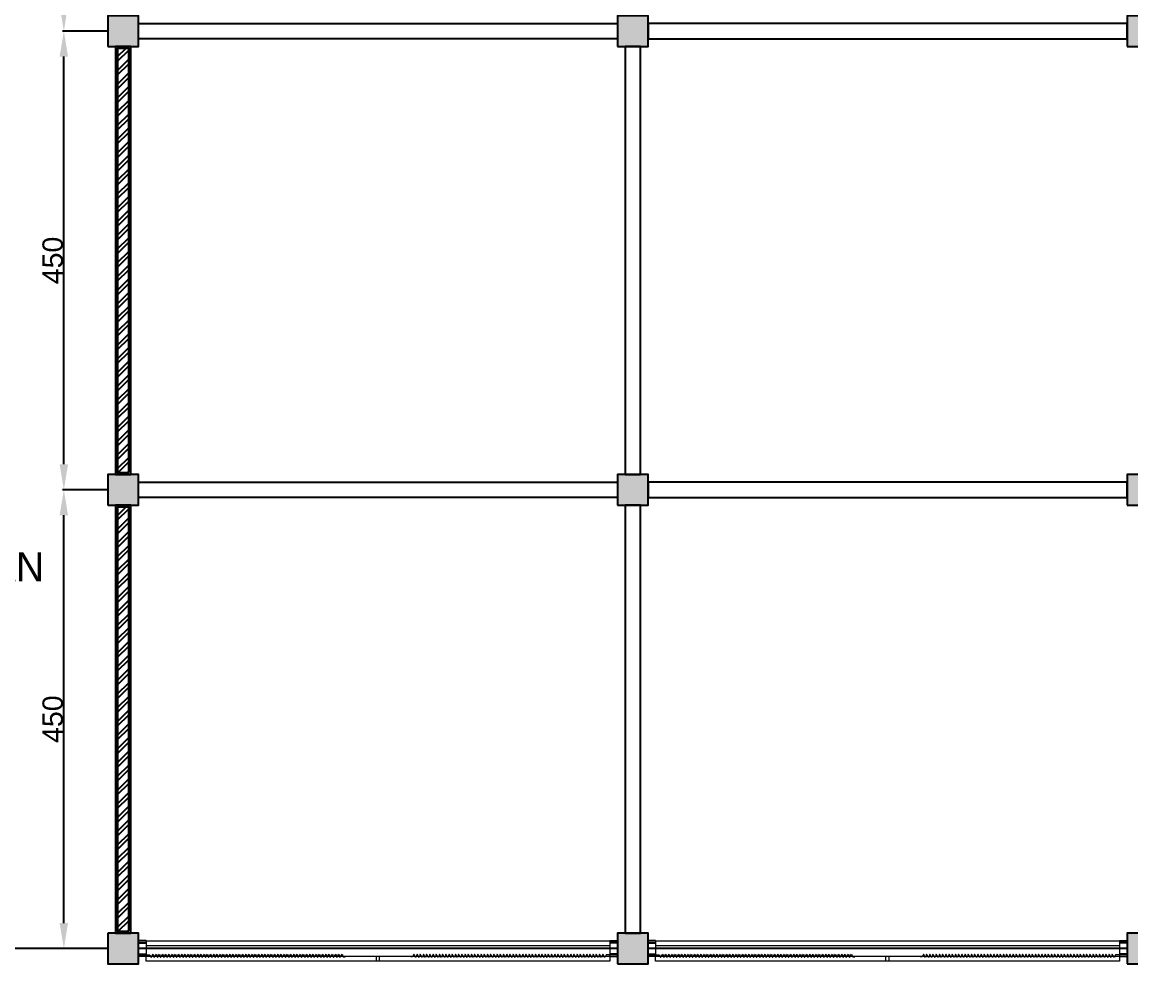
# Model space of a CAD drawing. Header units: centimetres. Extents: x 134057 to 145613, y 5028 to 39996.
# Drawn here: x 140622 to 141710, y 33367 to 34290 of the extents above; entities that cross this region are included whole.
import ezdxf

# ---------------------------------------------------------------- set-up
doc = ezdxf.new("R2010")
doc.units = ezdxf.units.CM
doc.header["$PDMODE"] = 2
doc.layers.add('dinding', color=151, linetype='Continuous')
doc.layers.add('kolom', color=141, linetype='Continuous')
for name, color, linetype, lineweight in [('dinding dalam', 101, 'Continuous', 25), ('pondasi', 131, 'Continuous', 18), ('TEKS', 190, 'Continuous', 0)]:
    doc.layers.add(name, color=color, linetype=linetype, lineweight=lineweight)
doc.styles.get("Standard").update_dxf_attribs({"font": 'arial.ttf'})
doc.styles.add('TRADITIONAL', font='')
doc.styles.get('TRADITIONAL').set_extended_font_data('Traditional Arabic')
doc.dimstyles.new('ISO-25', dxfattribs={"dimtxt": 2.5, "dimasz": 2.5, "dimexe": 1.25, "dimexo": 0.625, "dimtad": 1, "dimtxsty": 'Standard', "dimcen": 2.5, "dimadec": 0, "dimazin": 0, "dimtfac": 1, "dimtmove": 0, "dimatfit": 3, "dimfxl": 1, "dimarcsym": 0})

# ---------------------------------------------------------------- blocks, each defined once
blk = doc.blocks.new('*D144')
at = {"layer": 'Defpoints', "color": 0, "transparency": 16777216}
for p in [(140662.7, 34731.6), (140705.9, 34731.6), (140705.9, 34281.6)]:
    blk.add_point(p, dxfattribs=at)
at = {"layer": 'dinding', "color": 0, "lineweight": -2, "transparency": 16777216}
for p, q in [((140705.3, 34731.6), (140661.4, 34731.6)), ((140662.7, 34306.6), (140662.7, 34706.6)), ((140705.3, 34281.6), (140661.4, 34281.6))]:
    blk.add_line(p, q, dxfattribs=at)
at = {"layer": 'dinding', "color": 0, "transparency": 16777216}
for points in [[(140658.5, 34706.6), (140666.8, 34706.6), (140662.7, 34731.6)], [(140658.5, 34306.6), (140666.8, 34306.6), (140662.7, 34281.6)]]:
    blk.add_solid(points, dxfattribs=at)
at = {"layer": 'dinding', "color": 0, "transparency": 16777216, "insert": (140651.8, 34506.6), "char_height": 20, "attachment_point": 5, "rotation": 90}
blk.add_mtext('450', dxfattribs=at)
blk = doc.blocks.new('*D145')
at = {"layer": 'Defpoints', "color": 0, "transparency": 16777216}
for p in [(140662.7, 34281.6), (140705.9, 34281.6), (140705.9, 33831.6)]:
    blk.add_point(p, dxfattribs=at)
at = {"layer": 'dinding', "color": 0, "lineweight": -2, "transparency": 16777216}
for p, q in [((140705.3, 34281.6), (140661.4, 34281.6)), ((140662.7, 33856.6), (140662.7, 34256.6)), ((140705.3, 33831.6), (140661.4, 33831.6))]:
    blk.add_line(p, q, dxfattribs=at)
at = {"layer": 'dinding', "color": 0, "transparency": 16777216}
for points in [[(140658.5, 34256.6), (140666.8, 34256.6), (140662.7, 34281.6)], [(140658.5, 33856.6), (140666.8, 33856.6), (140662.7, 33831.6)]]:
    blk.add_solid(points, dxfattribs=at)
at = {"layer": 'dinding', "color": 0, "transparency": 16777216, "insert": (140651.8, 34056.6), "char_height": 20, "attachment_point": 5, "rotation": 90}
blk.add_mtext('450', dxfattribs=at)
blk = doc.blocks.new('*D146')
at = {"layer": 'Defpoints', "color": 0, "transparency": 16777216}
for p in [(140662.7, 33831.6), (140705.9, 33831.6), (140705.9, 33381.6)]:
    blk.add_point(p, dxfattribs=at)
at = {"layer": 'dinding', "color": 0, "lineweight": -2, "transparency": 16777216}
for p, q in [((140705.3, 33831.6), (140661.4, 33831.6)), ((140662.7, 33406.6), (140662.7, 33806.6)), ((140705.3, 33381.6), (140661.4, 33381.6))]:
    blk.add_line(p, q, dxfattribs=at)
at = {"layer": 'dinding', "color": 0, "transparency": 16777216}
for points in [[(140658.5, 33806.6), (140666.8, 33806.6), (140662.7, 33831.6)], [(140658.5, 33406.6), (140666.8, 33406.6), (140662.7, 33381.6)]]:
    blk.add_solid(points, dxfattribs=at)
at = {"layer": 'dinding', "color": 0, "transparency": 16777216, "insert": (140651.8, 33606.6), "char_height": 20, "attachment_point": 5, "rotation": 90}
blk.add_mtext('450', dxfattribs=at)
blk = doc.blocks.new('*D147')
at = {"layer": 'Defpoints', "color": 0, "transparency": 16777216}
for p in [(140594.3, 35181.6), (140705.9, 35181.6), (140705.9, 33381.6)]:
    blk.add_point(p, dxfattribs=at)
at = {"layer": 'dinding', "color": 0, "lineweight": -2, "transparency": 16777216}
for p, q in [((140705.3, 35181.6), (140593, 35181.6)), ((140594.3, 33406.6), (140594.3, 35156.6)), ((140705.3, 33381.6), (140593, 33381.6))]:
    blk.add_line(p, q, dxfattribs=at)
at = {"layer": 'dinding', "color": 0, "transparency": 16777216}
for points in [[(140590.1, 35156.6), (140598.4, 35156.6), (140594.3, 35181.6)], [(140590.1, 33406.6), (140598.4, 33406.6), (140594.3, 33381.6)]]:
    blk.add_solid(points, dxfattribs=at)
at = {"layer": 'dinding', "color": 0, "transparency": 16777216, "insert": (140583.4, 34281.6), "char_height": 20, "attachment_point": 5, "rotation": 90}
blk.add_mtext('1800', dxfattribs=at)

msp = doc.modelspace()

# ---------------------------------------------------------------- hatches: boundary and pattern name
at = {"layer": 'dinding', "true_color": 0x636466}
h = msp.add_hatch(color=251, dxfattribs=at)
h.dxf.hatch_style = 1
h.paths.add_polyline_path([(140735.886, 35196.59), (140705.886, 35196.59), (140705.886, 35166.59), (140735.886, 35166.59)])
h.paths.add_polyline_path([(140878.386, 35189.09), (140863.386, 35189.09), (140863.386, 35174.09), (140878.386, 35174.09)])
h.paths.add_polyline_path([(140728.386, 34989.09), (140713.386, 34989.09), (140713.386, 34974.09), (140728.386, 34974.09)])
h.paths.add_polyline_path([(140878.386, 34989.09), (140863.386, 34989.09), (140863.386, 34974.09), (140878.386, 34974.09)])
h.paths.add_polyline_path([(141235.886, 35196.59), (141205.886, 35196.59), (141205.886, 35166.59), (141235.886, 35166.59)])
h.paths.add_polyline_path([(141735.886, 35196.59), (141705.886, 35196.59), (141705.886, 35166.59), (141735.886, 35166.59)])
h.paths.add_polyline_path([(142235.886, 35196.59), (142205.886, 35196.59), (142205.886, 35166.59), (142235.886, 35166.59)])
h.paths.add_polyline_path([(142578.386, 35189.09), (142563.386, 35189.09), (142563.386, 35174.09), (142578.386, 35174.09)])
h.paths.add_polyline_path([(142735.886, 35196.59), (142705.886, 35196.59), (142705.886, 35166.59), (142735.886, 35166.59)])
h.paths.add_polyline_path([(142578.386, 34989.09), (142563.386, 34989.09), (142563.386, 34974.09), (142578.386, 34974.09)])
h.paths.add_polyline_path([(142728.386, 34989.09), (142713.386, 34989.09), (142713.386, 34974.09), (142728.386, 34974.09)])
h.paths.add_polyline_path([(142735.886, 34746.59), (142705.886, 34746.59), (142705.886, 34716.59), (142735.886, 34716.59)])
h.paths.add_polyline_path([(142235.886, 34746.59), (142205.886, 34746.59), (142205.886, 34716.59), (142235.886, 34716.59)])
h.paths.add_polyline_path([(141735.886, 34746.59), (141705.886, 34746.59), (141705.886, 34716.59), (141735.886, 34716.59)])
h.paths.add_polyline_path([(141235.886, 34746.59), (141205.886, 34746.59), (141205.886, 34716.59), (141235.886, 34716.59)])
h.paths.add_polyline_path([(140735.886, 34746.59), (140705.886, 34746.59), (140705.886, 34716.59), (140735.886, 34716.59)])
h.paths.add_polyline_path([(140735.886, 34296.59), (140705.886, 34296.59), (140705.886, 34266.59), (140735.886, 34266.59)])
h.paths.add_polyline_path([(141235.886, 34296.59), (141205.886, 34296.59), (141205.886, 34266.59), (141235.886, 34266.59)])
h.paths.add_polyline_path([(141735.886, 34296.59), (141705.886, 34296.59), (141705.886, 34266.59), (141735.886, 34266.59)])
h.paths.add_polyline_path([(142235.886, 34296.59), (142205.886, 34296.59), (142205.886, 34266.59), (142235.886, 34266.59)])
h.paths.add_polyline_path([(142735.886, 34296.59), (142705.886, 34296.59), (142705.886, 34266.59), (142735.886, 34266.59)])
h.paths.add_polyline_path([(142735.886, 33846.59), (142705.886, 33846.59), (142705.886, 33816.59), (142735.886, 33816.59)])
h.paths.add_polyline_path([(142235.886, 33846.59), (142205.886, 33846.59), (142205.886, 33816.59), (142235.886, 33816.59)])
h.paths.add_polyline_path([(141735.886, 33846.59), (141705.886, 33846.59), (141705.886, 33816.59), (141735.886, 33816.59)])
h.paths.add_polyline_path([(141235.886, 33846.59), (141205.886, 33846.59), (141205.886, 33816.59), (141235.886, 33816.59)])
h.paths.add_polyline_path([(140735.886, 33846.59), (140705.886, 33846.59), (140705.886, 33816.59), (140735.886, 33816.59)])
h.paths.add_polyline_path([(140735.886, 33381.59), (140705.886, 33381.59), (140705.886, 33366.59), (140735.886, 33366.59)])
h.paths.add_polyline_path([(140735.886, 33396.59), (140705.886, 33396.59), (140705.886, 33381.59), (140735.886, 33381.59)])
h.paths.add_polyline_path([(141235.886, 33381.59), (141205.886, 33381.59), (141205.886, 33366.59), (141235.886, 33366.59)])
h.paths.add_polyline_path([(141235.886, 33396.59), (141205.886, 33396.59), (141205.886, 33381.59), (141235.886, 33381.59)])
h.paths.add_polyline_path([(141735.886, 33381.59), (141705.886, 33381.59), (141705.886, 33366.59), (141735.886, 33366.59)])
h.paths.add_polyline_path([(141735.886, 33396.59), (141705.886, 33396.59), (141705.886, 33381.59), (141735.886, 33381.59)])
h.paths.add_polyline_path([(142235.886, 33381.59), (142205.886, 33381.59), (142205.886, 33366.59), (142235.886, 33366.59)])
h.paths.add_polyline_path([(142235.886, 33396.59), (142205.886, 33396.59), (142205.886, 33381.59), (142235.886, 33381.59)])
h.paths.add_polyline_path([(142735.886, 33381.59), (142705.886, 33381.59), (142705.886, 33366.59), (142735.886, 33366.59)])
h.paths.add_polyline_path([(142735.886, 33396.59), (142705.886, 33396.59), (142705.886, 33381.59), (142735.886, 33381.59)])
h = msp.add_hatch(dxfattribs=at)
h.set_pattern_fill('ANSI32', color=251)
h.set_pattern_definition([(45, (-1848.934, -4545.437), (-6.7351921, 6.7351921), []), (45, (-1844.444, -4545.437), (-6.7351921, 6.7351921), [])])
h.paths.add_polyline_path([(140726.386, 34264.59), (140715.386, 34264.59), (140715.386, 33848.59), (140726.386, 33848.59)])
h = msp.add_hatch(dxfattribs=at)
h.set_pattern_fill('ANSI32', color=251)
h.set_pattern_definition([(45, (-1848.934, -4995.437), (-6.7351921, 6.7351921), []), (45, (-1844.444, -4995.437), (-6.7351921, 6.7351921), [])])
h.paths.add_polyline_path([(140726.386, 33814.59), (140715.386, 33814.59), (140715.386, 33398.59), (140726.386, 33398.59)])

# ---------------------------------------------------------------- linework, layer by layer
at = {"layer": 'dinding'}
for p, q in [((140705.886, 33396.59), (140705.886, 33381.59)), ((141205.886, 33381.59), (140735.886, 33381.59)), ((141705.886, 33381.59), (141235.886, 33381.59))]:
    msp.add_line(p, q, dxfattribs=at)
at = {"layer": 'dinding', "ltscale": 2000}
for p, q in [((140743.386, 33389.09), (140735.886, 33389.09)), ((141198.386, 33389.09), (141205.886, 33389.09)), ((141243.386, 33389.09), (141235.886, 33389.09)), ((141698.386, 33389.09), (141705.886, 33389.09)), ((140743.386, 33374.09), (140735.886, 33374.09)), ((141198.386, 33374.09), (141205.886, 33374.09)), ((141243.386, 33374.09), (141235.886, 33374.09)), ((141698.386, 33374.09), (141705.886, 33374.09))]:
    msp.add_line(p, q, dxfattribs=at)
at = {"layer": 'dinding'}
for points in [[(140735.886, 34289.09), (141205.886, 34289.09), (141205.886, 34274.09), (140735.886, 34274.09)], [(141705.886, 34289.09), (141235.886, 34289.09), (141235.886, 34274.09), (141705.886, 34274.09)], [(140728.386, 33846.59), (140728.386, 34266.59), (140713.386, 34266.59), (140713.386, 33846.59)], [(140726.386, 33848.59), (140726.386, 34264.59), (140715.386, 34264.59), (140715.386, 33848.59)], [(141228.386, 33846.59), (141228.386, 34266.59), (141213.386, 34266.59), (141213.386, 33846.59)], [(140735.886, 33839.09), (141205.886, 33839.09), (141205.886, 33824.09), (140735.886, 33824.09)], [(141705.886, 33839.09), (141235.886, 33839.09), (141235.886, 33824.09), (141705.886, 33824.09)], [(140728.386, 33396.59), (140728.386, 33816.59), (140713.386, 33816.59), (140713.386, 33396.59)], [(140726.386, 33398.59), (140726.386, 33814.59), (140715.386, 33814.59), (140715.386, 33398.59)], [(141228.386, 33396.59), (141228.386, 33816.59), (141213.386, 33816.59), (141213.386, 33396.59)]]:
    msp.add_lwpolyline(points, close=True, dxfattribs=at)
at = {"layer": 'dinding dalam', "ltscale": 2000}
for p, q in [((140735.886, 33387.09), (140743.386, 33387.09)), ((141205.886, 33387.09), (141198.386, 33387.09)), ((141235.886, 33387.09), (141243.386, 33387.09)), ((141705.886, 33387.09), (141698.386, 33387.09)), ((140735.886, 33376.09), (140743.386, 33376.09)), ((141205.886, 33376.09), (141198.386, 33376.09)), ((141235.886, 33376.09), (141243.386, 33376.09)), ((141705.886, 33376.09), (141698.386, 33376.09))]:
    msp.add_line(p, q, dxfattribs=at)
at = {"layer": 'kolom'}
for points in [[(140705.886, 34266.59), (140735.886, 34266.59), (140735.886, 34296.59), (140705.886, 34296.59)], [(141205.886, 34266.59), (141235.886, 34266.59), (141235.886, 34296.59), (141205.886, 34296.59)], [(141705.886, 34266.59), (141735.886, 34266.59), (141735.886, 34296.59), (141705.886, 34296.59)], [(140705.886, 33816.59), (140735.886, 33816.59), (140735.886, 33846.59), (140705.886, 33846.59)], [(141205.886, 33816.59), (141235.886, 33816.59), (141235.886, 33846.59), (141205.886, 33846.59)], [(141705.886, 33816.59), (141735.886, 33816.59), (141735.886, 33846.59), (141705.886, 33846.59)], [(141205.886, 33366.59), (141235.886, 33366.59), (141235.886, 33396.59), (141205.886, 33396.59)], [(141705.886, 33366.59), (141735.886, 33366.59), (141735.886, 33396.59), (141705.886, 33396.59)]]:
    msp.add_lwpolyline(points, close=True, dxfattribs=at)
msp.add_lwpolyline([(140705.886, 33396.59), (140705.886, 33366.59), (140735.886, 33366.59), (140735.886, 33396.59), (140705.886, 33396.59)], dxfattribs=at)
at = {"layer": 'pondasi', "color": 140}
for p, q in [((140743.386, 33389.09), (140743.386, 33374.09)), ((140743.386, 33389.09), (141198.386, 33389.09)), ((140743.386, 33389.09), (140743.386, 33374.09)), ((140743.386, 33389.09), (140743.386, 33374.09)), ((141198.386, 33389.09), (141198.386, 33374.09)), ((141198.386, 33389.09), (141198.386, 33374.09)), ((141243.386, 33389.09), (141243.386, 33374.09)), ((141243.386, 33389.09), (141698.386, 33389.09)), ((141243.386, 33389.09), (141243.386, 33374.09)), ((141243.386, 33389.09), (141243.386, 33374.09)), ((141698.386, 33389.09), (141698.386, 33374.09)), ((141698.386, 33389.09), (141698.386, 33374.09)), ((141198.386, 33384.09), (140743.386, 33384.09)), ((140743.386, 33374.09), (140743.386, 33376.09)), ((141698.386, 33384.09), (141243.386, 33384.09)), ((141243.386, 33374.09), (141243.386, 33376.09)), ((140743.386, 33369.09), (140743.386, 33374.09)), ((140743.386, 33374.09), (141198.386, 33374.09)), ((141198.386, 33369.09), (140743.386, 33369.09)), ((140969.386, 33369.09), (140969.386, 33374.09)), ((140972.386, 33369.09), (140972.386, 33374.09)), ((141198.386, 33374.09), (141198.386, 33369.09)), ((141243.386, 33369.09), (141243.386, 33374.09)), ((141243.386, 33374.09), (141698.386, 33374.09)), ((141698.386, 33369.09), (141243.386, 33369.09)), ((141469.386, 33369.09), (141469.386, 33374.09)), ((141472.386, 33369.09), (141472.386, 33374.09)), ((141698.386, 33374.09), (141698.386, 33369.09))]:
    msp.add_line(p, q, dxfattribs=at)
for points in [[(140743.386, 33375.525), (140747.064, 33375.525), (140748.228, 33372.918), (140750.342, 33376.09), (140751.369, 33372.918), (140753.484, 33376.09), (140754.51, 33372.918), (140756.625, 33376.09), (140757.652, 33372.918), (140759.766, 33376.09), (140760.793, 33372.918), (140762.908, 33376.09), (140763.934, 33372.918), (140766.049, 33376.09), (140767.076, 33372.918), (140769.19, 33376.09), (140770.217, 33372.918), (140772.332, 33376.09), (140773.359, 33372.918), (140775.473, 33376.09), (140776.5, 33372.918), (140778.614, 33376.09), (140779.641, 33372.918), (140781.756, 33376.09), (140782.783, 33372.918), (140784.897, 33376.09), (140785.924, 33372.918), (140788.038, 33376.09), (140789.065, 33372.918), (140791.18, 33376.09), (140792.207, 33372.918), (140794.321, 33376.09), (140795.348, 33372.918), (140797.463, 33376.09), (140798.489, 33372.918), (140800.604, 33376.09), (140801.631, 33372.918), (140803.745, 33376.09), (140804.772, 33372.918), (140806.887, 33376.09), (140807.913, 33372.918), (140810.028, 33376.09), (140811.055, 33372.918), (140813.169, 33376.09), (140814.196, 33372.918), (140816.311, 33376.09), (140817.338, 33372.918), (140819.452, 33376.09), (140820.479, 33372.918), (140822.593, 33376.09), (140823.62, 33372.918), (140825.735, 33376.09), (140826.762, 33372.918), (140828.876, 33376.09), (140829.903, 33372.918), (140832.017, 33376.09), (140833.044, 33372.918), (140835.159, 33376.09), (140836.186, 33372.918), (140838.3, 33376.09), (140839.327, 33372.918), (140841.441, 33376.09), (140842.468, 33372.918), (140844.583, 33376.09), (140845.61, 33372.918), (140847.724, 33376.09), (140848.751, 33372.918), (140850.866, 33376.09), (140851.892, 33372.918), (140854.007, 33376.09), (140855.034, 33372.918), (140857.148, 33376.09), (140858.175, 33372.918), (140860.29, 33376.09), (140861.317, 33372.918), (140863.431, 33376.09), (140864.458, 33372.918), (140866.572, 33376.09), (140867.599, 33372.918), (140869.714, 33376.09), (140870.741, 33372.918), (140872.855, 33376.09), (140873.882, 33372.918), (140875.996, 33376.09), (140877.023, 33372.918), (140879.138, 33376.09), (140880.165, 33372.918), (140882.279, 33376.09), (140883.306, 33372.918), (140885.42, 33376.09), (140886.447, 33372.918), (140888.562, 33376.09), (140889.589, 33372.918), (140891.703, 33376.09), (140892.73, 33372.918), (140894.845, 33376.09), (140895.871, 33372.918), (140897.986, 33376.09), (140899.013, 33372.918), (140901.127, 33376.09), (140902.154, 33372.918), (140904.269, 33376.09), (140905.295, 33372.918), (140907.41, 33376.09), (140908.437, 33372.918), (140910.551, 33376.09), (140911.578, 33372.918), (140913.693, 33376.09), (140914.72, 33372.918), (140916.834, 33376.09), (140917.861, 33372.918), (140919.975, 33376.09), (140921.002, 33372.918), (140923.117, 33376.09), (140924.144, 33372.918), (140926.258, 33376.09), (140927.285, 33372.918), (140929.399, 33376.09), (140930.426, 33372.918), (140932.541, 33376.09), (140933.568, 33372.918), (140935.682, 33376.09), (140936.845, 33373.483), (140938.74, 33373.483)], [(141198.386, 33375.525), (141194.708, 33375.525), (141193.544, 33372.918), (141191.43, 33376.09), (141190.403, 33372.918), (141188.289, 33376.09), (141187.262, 33372.918), (141185.147, 33376.09), (141184.12, 33372.918), (141182.006, 33376.09), (141180.979, 33372.918), (141178.864, 33376.09), (141177.838, 33372.918), (141175.723, 33376.09), (141174.696, 33372.918), (141172.582, 33376.09), (141171.555, 33372.918), (141169.44, 33376.09), (141168.414, 33372.918), (141166.299, 33376.09), (141165.272, 33372.918), (141163.158, 33376.09), (141162.131, 33372.918), (141160.016, 33376.09), (141158.989, 33372.918), (141156.875, 33376.09), (141155.848, 33372.918), (141153.734, 33376.09), (141152.707, 33372.918), (141150.592, 33376.09), (141149.565, 33372.918), (141147.451, 33376.09), (141146.424, 33372.918), (141144.31, 33376.09), (141143.283, 33372.918), (141141.168, 33376.09), (141140.141, 33372.918), (141138.027, 33376.09), (141137, 33372.918), (141134.886, 33376.09), (141133.859, 33372.918), (141131.744, 33376.09), (141130.717, 33372.918), (141128.603, 33376.09), (141127.576, 33372.918), (141125.461, 33376.09), (141124.435, 33372.918), (141122.32, 33376.09), (141121.293, 33372.918), (141119.179, 33376.09), (141118.152, 33372.918), (141116.037, 33376.09), (141115.011, 33372.918), (141112.896, 33376.09), (141111.869, 33372.918), (141109.755, 33376.09), (141108.728, 33372.918), (141106.613, 33376.09), (141105.586, 33372.918), (141103.472, 33376.09), (141102.445, 33372.918), (141100.331, 33376.09), (141099.304, 33372.918), (141097.189, 33376.09), (141096.162, 33372.918), (141094.048, 33376.09), (141093.021, 33372.918), (141090.907, 33376.09), (141089.88, 33372.918), (141087.765, 33376.09), (141086.738, 33372.918), (141084.624, 33376.09), (141083.597, 33372.918), (141081.482, 33376.09), (141080.456, 33372.918), (141078.341, 33376.09), (141077.314, 33372.918), (141075.2, 33376.09), (141074.173, 33372.918), (141072.058, 33376.09), (141071.032, 33372.918), (141068.917, 33376.09), (141067.89, 33372.918), (141065.776, 33376.09), (141064.749, 33372.918), (141062.634, 33376.09), (141061.607, 33372.918), (141059.493, 33376.09), (141058.466, 33372.918), (141056.352, 33376.09), (141055.325, 33372.918), (141053.21, 33376.09), (141052.183, 33372.918), (141050.069, 33376.09), (141049.042, 33372.918), (141046.928, 33376.09), (141045.901, 33372.918), (141043.786, 33376.09), (141042.759, 33372.918), (141040.645, 33376.09), (141039.618, 33372.918), (141037.504, 33376.09), (141036.477, 33372.918), (141034.362, 33376.09), (141033.335, 33372.918), (141031.221, 33376.09), (141030.194, 33372.918), (141028.079, 33376.09), (141027.053, 33372.918), (141024.938, 33376.09), (141023.911, 33372.918), (141021.797, 33376.09), (141020.77, 33372.918), (141018.655, 33376.09), (141017.628, 33372.918), (141015.514, 33376.09), (141014.487, 33372.918), (141012.373, 33376.09), (141011.346, 33372.918), (141009.231, 33376.09), (141008.204, 33372.918), (141006.09, 33376.09), (141004.927, 33373.483), (141003.032, 33373.483)], [(141243.386, 33375.525), (141247.064, 33375.525), (141248.228, 33372.918), (141250.342, 33376.09), (141251.369, 33372.918), (141253.484, 33376.09), (141254.51, 33372.918), (141256.625, 33376.09), (141257.652, 33372.918), (141259.766, 33376.09), (141260.793, 33372.918), (141262.908, 33376.09), (141263.934, 33372.918), (141266.049, 33376.09), (141267.076, 33372.918), (141269.19, 33376.09), (141270.217, 33372.918), (141272.332, 33376.09), (141273.359, 33372.918), (141275.473, 33376.09), (141276.5, 33372.918), (141278.614, 33376.09), (141279.641, 33372.918), (141281.756, 33376.09), (141282.783, 33372.918), (141284.897, 33376.09), (141285.924, 33372.918), (141288.038, 33376.09), (141289.065, 33372.918), (141291.18, 33376.09), (141292.207, 33372.918), (141294.321, 33376.09), (141295.348, 33372.918), (141297.463, 33376.09), (141298.489, 33372.918), (141300.604, 33376.09), (141301.631, 33372.918), (141303.745, 33376.09), (141304.772, 33372.918), (141306.887, 33376.09), (141307.913, 33372.918), (141310.028, 33376.09), (141311.055, 33372.918), (141313.169, 33376.09), (141314.196, 33372.918), (141316.311, 33376.09), (141317.338, 33372.918), (141319.452, 33376.09), (141320.479, 33372.918), (141322.593, 33376.09), (141323.62, 33372.918), (141325.735, 33376.09), (141326.762, 33372.918), (141328.876, 33376.09), (141329.903, 33372.918), (141332.017, 33376.09), (141333.044, 33372.918), (141335.159, 33376.09), (141336.186, 33372.918), (141338.3, 33376.09), (141339.327, 33372.918), (141341.441, 33376.09), (141342.468, 33372.918), (141344.583, 33376.09), (141345.61, 33372.918), (141347.724, 33376.09), (141348.751, 33372.918), (141350.866, 33376.09), (141351.892, 33372.918), (141354.007, 33376.09), (141355.034, 33372.918), (141357.148, 33376.09), (141358.175, 33372.918), (141360.29, 33376.09), (141361.317, 33372.918), (141363.431, 33376.09), (141364.458, 33372.918), (141366.572, 33376.09), (141367.599, 33372.918), (141369.714, 33376.09), (141370.741, 33372.918), (141372.855, 33376.09), (141373.882, 33372.918), (141375.996, 33376.09), (141377.023, 33372.918), (141379.138, 33376.09), (141380.165, 33372.918), (141382.279, 33376.09), (141383.306, 33372.918), (141385.42, 33376.09), (141386.447, 33372.918), (141388.562, 33376.09), (141389.589, 33372.918), (141391.703, 33376.09), (141392.73, 33372.918), (141394.845, 33376.09), (141395.871, 33372.918), (141397.986, 33376.09), (141399.013, 33372.918), (141401.127, 33376.09), (141402.154, 33372.918), (141404.269, 33376.09), (141405.295, 33372.918), (141407.41, 33376.09), (141408.437, 33372.918), (141410.551, 33376.09), (141411.578, 33372.918), (141413.693, 33376.09), (141414.72, 33372.918), (141416.834, 33376.09), (141417.861, 33372.918), (141419.975, 33376.09), (141421.002, 33372.918), (141423.117, 33376.09), (141424.144, 33372.918), (141426.258, 33376.09), (141427.285, 33372.918), (141429.399, 33376.09), (141430.426, 33372.918), (141432.541, 33376.09), (141433.568, 33372.918), (141435.682, 33376.09), (141436.845, 33373.483), (141438.74, 33373.483)], [(141698.386, 33375.525), (141694.708, 33375.525), (141693.544, 33372.918), (141691.43, 33376.09), (141690.403, 33372.918), (141688.289, 33376.09), (141687.262, 33372.918), (141685.147, 33376.09), (141684.12, 33372.918), (141682.006, 33376.09), (141680.979, 33372.918), (141678.864, 33376.09), (141677.838, 33372.918), (141675.723, 33376.09), (141674.696, 33372.918), (141672.582, 33376.09), (141671.555, 33372.918), (141669.44, 33376.09), (141668.414, 33372.918), (141666.299, 33376.09), (141665.272, 33372.918), (141663.158, 33376.09), (141662.131, 33372.918), (141660.016, 33376.09), (141658.989, 33372.918), (141656.875, 33376.09), (141655.848, 33372.918), (141653.734, 33376.09), (141652.707, 33372.918), (141650.592, 33376.09), (141649.565, 33372.918), (141647.451, 33376.09), (141646.424, 33372.918), (141644.31, 33376.09), (141643.283, 33372.918), (141641.168, 33376.09), (141640.141, 33372.918), (141638.027, 33376.09), (141637, 33372.918), (141634.886, 33376.09), (141633.859, 33372.918), (141631.744, 33376.09), (141630.717, 33372.918), (141628.603, 33376.09), (141627.576, 33372.918), (141625.461, 33376.09), (141624.435, 33372.918), (141622.32, 33376.09), (141621.293, 33372.918), (141619.179, 33376.09), (141618.152, 33372.918), (141616.037, 33376.09), (141615.011, 33372.918), (141612.896, 33376.09), (141611.869, 33372.918), (141609.755, 33376.09), (141608.728, 33372.918), (141606.613, 33376.09), (141605.586, 33372.918), (141603.472, 33376.09), (141602.445, 33372.918), (141600.331, 33376.09), (141599.304, 33372.918), (141597.189, 33376.09), (141596.162, 33372.918), (141594.048, 33376.09), (141593.021, 33372.918), (141590.907, 33376.09), (141589.88, 33372.918), (141587.765, 33376.09), (141586.738, 33372.918), (141584.624, 33376.09), (141583.597, 33372.918), (141581.482, 33376.09), (141580.456, 33372.918), (141578.341, 33376.09), (141577.314, 33372.918), (141575.2, 33376.09), (141574.173, 33372.918), (141572.058, 33376.09), (141571.032, 33372.918), (141568.917, 33376.09), (141567.89, 33372.918), (141565.776, 33376.09), (141564.749, 33372.918), (141562.634, 33376.09), (141561.607, 33372.918), (141559.493, 33376.09), (141558.466, 33372.918), (141556.352, 33376.09), (141555.325, 33372.918), (141553.21, 33376.09), (141552.183, 33372.918), (141550.069, 33376.09), (141549.042, 33372.918), (141546.928, 33376.09), (141545.901, 33372.918), (141543.786, 33376.09), (141542.759, 33372.918), (141540.645, 33376.09), (141539.618, 33372.918), (141537.504, 33376.09), (141536.477, 33372.918), (141534.362, 33376.09), (141533.335, 33372.918), (141531.221, 33376.09), (141530.194, 33372.918), (141528.079, 33376.09), (141527.053, 33372.918), (141524.938, 33376.09), (141523.911, 33372.918), (141521.797, 33376.09), (141520.77, 33372.918), (141518.655, 33376.09), (141517.628, 33372.918), (141515.514, 33376.09), (141514.487, 33372.918), (141512.373, 33376.09), (141511.346, 33372.918), (141509.231, 33376.09), (141508.204, 33372.918), (141506.09, 33376.09), (141504.927, 33373.483), (141503.032, 33373.483)]]:
    msp.add_lwpolyline(points, dxfattribs=at)

# ---------------------------------------------------------------- texts
at = {"layer": 'TEKS', "color": 1, "lineweight": 15, "insert": (140549.576, 33732.149), "char_height": 28.6714, "width": 429.1218, "attachment_point": 5, "style": 'TRADITIONAL'}
msp.add_mtext('METERAN\\PPDAM', dxfattribs=at)

# ---------------------------------------------------------------- dimensions: what is measured, and where the dimension line sits
at = {"layer": 'dinding'}
for base, p1, p2, picture, middle in [((140594.266, 35181.59), (140705.886, 33381.59), (140705.886, 35181.59), '*D147', (140583.43, 34281.59)), ((140662.671, 34731.59), (140705.886, 34281.59), (140705.886, 34731.59), '*D144', (140651.834, 34506.59)), ((140662.671, 34281.59), (140705.886, 33831.59), (140705.886, 34281.59), '*D145', (140651.834, 34056.59)), ((140662.671, 33831.59), (140705.886, 33381.59), (140705.886, 33831.59), '*D146', (140651.834, 33606.59))]:
    dim = msp.add_linear_dim(base=base, p1=p1, p2=p2, angle=90, dimstyle='ISO-25', override={"dimtxt": 20, "dimasz": 25}, dxfattribs=at)
    dim.commit()
    dim.dimension.update_dxf_attribs({"geometry": picture, "text_midpoint": middle})

doc.saveas('drawing.dxf')
